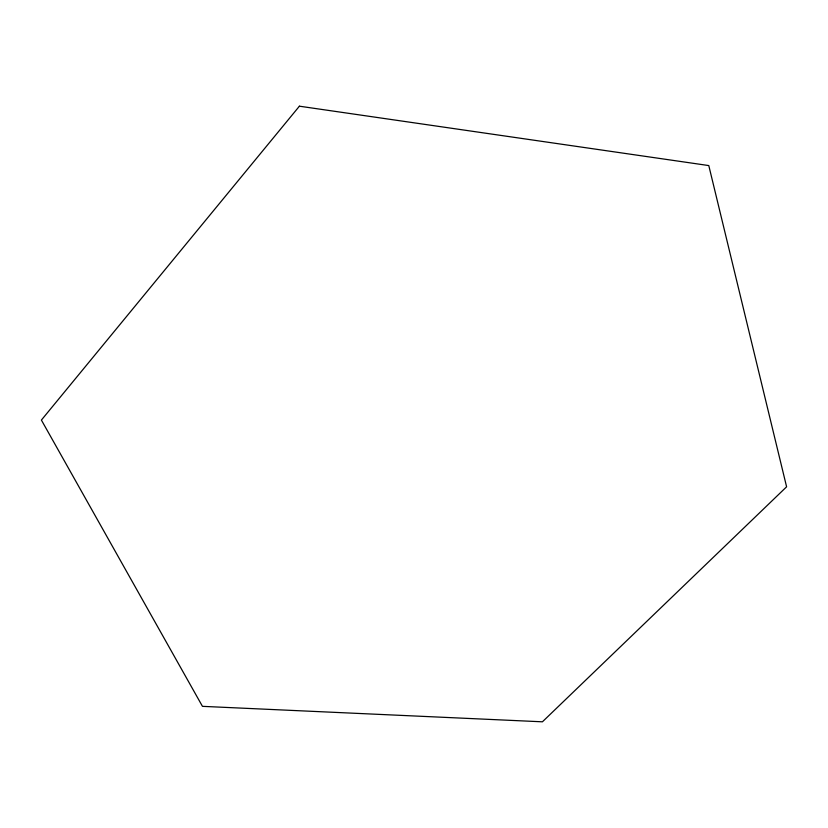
<?xml version="1.0" encoding="UTF-8"?>
<svg xmlns="http://www.w3.org/2000/svg" width="828" height="828" viewBox="0 0 828 828"><rect width="100%" height="100%" fill="white"/><g stroke="black" fill="none" stroke-linecap="round" stroke-linejoin="round"><path stroke-width="1.24" d="M299.405 106.191L41.4 420.075L202.456 706.346L542.423 721.809L786.6 486.802L708.789 165.569L299.405 106.191"/></g></svg>
